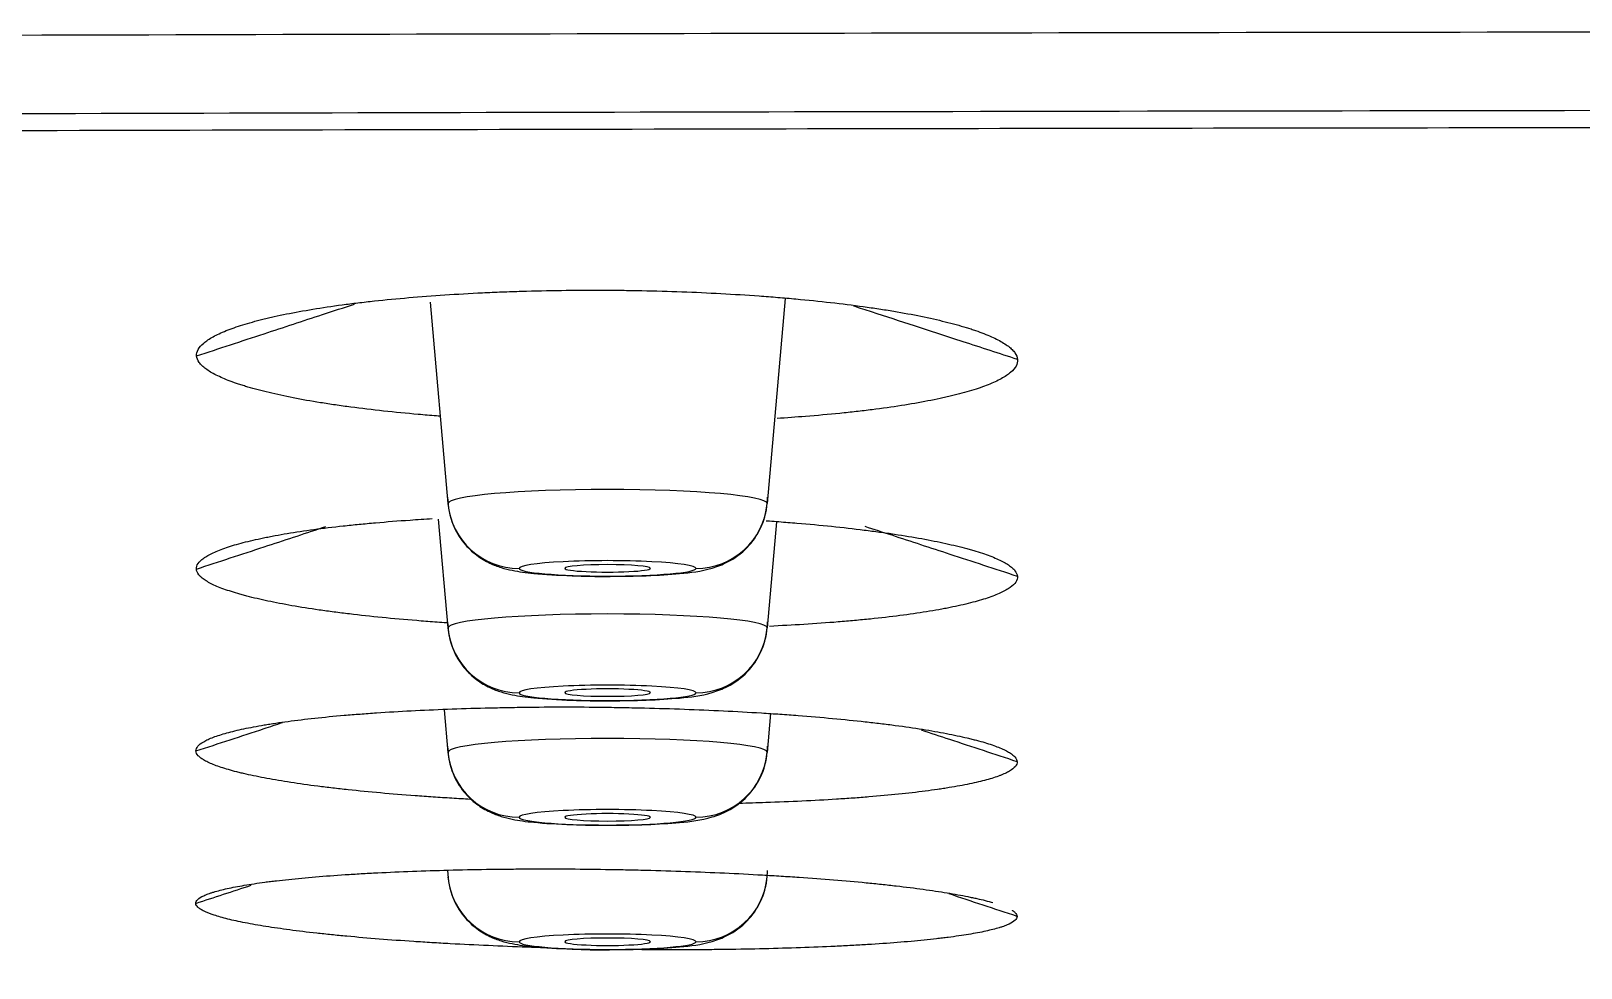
# Model space of a CAD drawing. Header units: millimetres. Extents: x 2433 to 4809, y -10272 to -6912.
# Drawn here: x 3155.92 to 3177.63, y -8010.5 to -7997.38 of the extents above; entities that cross this region are included whole.
import ezdxf

# ---------------------------------------------------------------- set-up
doc = ezdxf.new("R2010")
doc.units = ezdxf.units.MM
doc.layers.add('DIM', color=3, linetype='Continuous', lineweight=13)
doc.styles.add('ARIAL', font='arial.ttf')
doc.dimstyles.get("Standard").update_dxf_attribs({"dimtxt": 15, "dimasz": 15, "dimexe": 0.18, "dimexo": 0.0625, "dimgap": 4, "dimtad": 0, "dimtih": 1, "dimtoh": 1, "dimdec": 1, "dimdsep": 46, "dimtxsty": 'ARIAL', "dimcen": 0, "dimclrd": 3, "dimclre": 3, "dimclrt": 3, "dimadec": 0, "dimazin": 0, "dimtfac": 1, "dimtdec": 1, "dimtofl": 0, "dimtmove": 0, "dimatfit": 3, "dimfxl": 1, "dimtolj": 1, "dimtzin": 0, "dimarcsym": 0})

# ---------------------------------------------------------------- blocks, each defined once
blk = doc.blocks.new('*D42')
at = {"layer": 'Defpoints', "color": 0, "transparency": 16777216}
for p in [(3059.213, -8001.692), (3328.879, -8001.779), (3328.879, -8072.058)]:
    blk.add_point(p, dxfattribs=at)
at = {"layer": 'DIM', "color": 3, "lineweight": -2, "transparency": 16777216}
for p, q in [((3059.213, -8001.755), (3059.213, -8072.238)), ((3328.879, -8001.842), (3328.879, -8072.238)), ((3077.213, -8072.058), (3310.879, -8072.058)), ((3328.879, -8072.058), (3357.395, -8072.058))]:
    blk.add_line(p, q, dxfattribs=at)
at = {"layer": 'DIM', "color": 3, "transparency": 16777216}
for points in [[(3077.213, -8069.058), (3077.213, -8075.058), (3059.213, -8072.058)], [(3310.879, -8069.058), (3310.879, -8075.058), (3328.879, -8072.058)]]:
    blk.add_solid(points, dxfattribs=at)
at = {"layer": 'DIM', "color": 3, "transparency": 16777216, "insert": (3382.403, -8072.058), "char_height": 18, "attachment_point": 5, "style": 'ARIAL'}
blk.add_mtext('\\A1;270', dxfattribs=at)

msp = doc.modelspace()

# ---------------------------------------------------------------- linework, layer by layer
at = {"linetype": 'Continuous', "lineweight": 18}
for p, q in [((3166.488, -8001.128), (3166.236, -8003.998)), ((3161.515, -8001.176), (3161.763, -8003.998)), ((3161.629, -8004.217), (3161.763, -8005.741)), ((3166.366, -8004.254), (3166.236, -8005.741)), ((3161.711, -8006.89), (3161.763, -8007.484)), ((3166.283, -8006.942), (3166.236, -8007.484))]:
    msp.add_line(p, q, dxfattribs=at)
at = {"linetype": 'Continuous', "lineweight": 13}
for centre, major_axis, ratio, start_param, end_param in [((3163.999, -8003.998), (-2.236, 0), 0.087156, 3.141593, 6.283185), ((3162.759, -8003.911), (1, 0), 0.996195, 3.228859, 4.712389), ((3165.239, -8003.911), (-1, 0), 0.996195, 1.570796, 3.054326), ((3163.999, -8004.907), (1.24, 0), 0.087156, 0, 3.141593), ((3163.999, -8004.907), (1.24, 0), 0.087156, 3.141593, 6.283185), ((3163.999, -8005.741), (-2.236, 0), 0.087156, 3.141593, 6.283185), ((3162.759, -8005.654), (1, 0), 0.996195, 3.228859, 4.712389), ((3165.239, -8005.654), (-1, 0), 0.996195, 1.570796, 3.054326), ((3163.999, -8006.65), (1.24, 0), 0.087156, 0, 3.141593), ((3163.999, -8006.65), (1.24, 0), 0.087156, 3.141593, 6.283185), ((3163.999, -8007.484), (-2.236, 0), 0.087156, 3.141593, 6.283185), ((3162.759, -8007.397), (1, 0), 0.996195, 3.228859, 4.712389), ((3165.239, -8007.397), (-1, 0), 0.996195, 1.570796, 3.054326), ((3163.999, -8008.394), (1.24, 0), 0.087156, 0, 3.141593), ((3163.999, -8008.394), (1.24, 0), 0.087156, 3.141593, 6.283185), ((3162.759, -8009.14), (1, 0), 0.996195, 3.228859, 4.712389), ((3165.239, -8009.14), (-1, 0), 0.996195, 1.570796, 3.054326), ((3163.999, -8010.137), (1.24, 0), 0.087156, 0, 3.141593), ((3163.999, -8010.137), (1.24, 0), 0.087156, 3.141593, 6.283185)]:
    msp.add_ellipse(centre, major_axis=major_axis, ratio=ratio, start_param=start_param, end_param=end_param, dxfattribs=at)
at = {"linetype": 'Continuous', "lineweight": 18}
for centre, major_axis, start_param, end_param in [((3163.999, -8004.907), (-0.6, 0), 3.141593, 6.283185), ((3163.999, -8004.907), (-0.6, 0), 0, 3.141593), ((3163.999, -8006.647), (0.6, 0), 0, 3.141593), ((3163.999, -8006.647), (0.6, 0), 3.141593, 6.283185), ((3163.999, -8008.394), (0.6, 0), 0, 3.141593), ((3163.999, -8008.394), (0.6, 0), 3.141593, 6.283185), ((3163.999, -8010.137), (-0.6, 0), 3.141593, 6.283185), ((3163.999, -8010.137), (-0.6, 0), 0, 3.141593)]:
    msp.add_ellipse(centre, major_axis=major_axis, ratio=0.087156, start_param=start_param, end_param=end_param, dxfattribs=at)
at = {"linetype": 'Continuous', "lineweight": 13}
for points, knots in [([(3098.068, -7997.718), (3100.061, -7997.706), (3102.054, -7997.691), (3106.041, -7997.665), (3108.035, -7997.652), (3114.018, -7997.616), (3118.008, -7997.593), (3129.983, -7997.531), (3137.971, -7997.496), (3153.953, -7997.439), (3161.946, -7997.418), (3177.941, -7997.389), (3185.941, -7997.381), (3201.937, -7997.38), (3209.935, -7997.386), (3225.928, -7997.411), (3233.925, -7997.431), (3249.91, -7997.484), (3257.898, -7997.518), (3269.871, -7997.578), (3273.861, -7997.6), (3279.845, -7997.635), (3281.839, -7997.647), (3285.826, -7997.673), (3287.82, -7997.687), (3289.813, -7997.699)], [0, 0, 0, 0, 0.03125, 0.03125, 0.0625, 0.0625, 0.125, 0.125, 0.25, 0.25, 0.375, 0.375, 0.5, 0.5, 0.625, 0.625, 0.75, 0.75, 0.875, 0.875, 0.9375, 0.9375, 0.96875, 0.96875, 1, 1, 1, 1]), ([(3289.738, -7998.806), (3289.731, -7998.806), (3289.711, -7998.806), (3289.669, -7998.806), (3289.607, -7998.805), (3289.524, -7998.805), (3289.421, -7998.804), (3289.297, -7998.803), (3289.153, -7998.802), (3288.987, -7998.801), (3288.802, -7998.8), (3288.596, -7998.798), (3288.369, -7998.797), (3288.121, -7998.795), (3287.853, -7998.794), (3287.565, -7998.792), (3287.256, -7998.79), (3286.926, -7998.787), (3286.576, -7998.785), (3286.205, -7998.783), (3285.813, -7998.78), (3285.401, -7998.777), (3284.968, -7998.775), (3284.515, -7998.772), (3284.041, -7998.769), (3283.547, -7998.765), (3283.031, -7998.762), (3282.496, -7998.759), (3281.939, -7998.755), (3281.363, -7998.752), (3280.765, -7998.748), (3280.147, -7998.744), (3279.508, -7998.74), (3278.849, -7998.736), (3278.169, -7998.732), (3277.468, -7998.728), (3276.747, -7998.724), (3276.005, -7998.719), (3275.242, -7998.715), (3274.459, -7998.711), (3273.655, -7998.706), (3272.831, -7998.701), (3271.986, -7998.697), (3271.12, -7998.692), (3270.234, -7998.687), (3269.327, -7998.682), (3268.399, -7998.677), (3267.451, -7998.672), (3266.482, -7998.667), (3265.492, -7998.662), (3264.482, -7998.657), (3263.451, -7998.652), (3261.251, -7998.641), (3257.958, -7998.626), (3253.646, -7998.607), (3249.541, -7998.59), (3245.643, -7998.575), (3239.535, -7998.554), (3230.871, -7998.528), (3219.302, -7998.503), (3206.899, -7998.487), (3193.878, -7998.482), (3180.837, -7998.49), (3168.372, -7998.509), (3156.866, -7998.536), (3148.365, -7998.563), (3142.253, -7998.586), (3137.91, -7998.603), (3132.674, -7998.626), (3128.418, -7998.646), (3125.451, -7998.661), (3124.082, -7998.668), (3122.748, -7998.675), (3121.449, -7998.682), (3120.185, -7998.688), (3118.957, -7998.695), (3117.764, -7998.702), (3116.606, -7998.708), (3115.484, -7998.715), (3114.397, -7998.721), (3113.345, -7998.727), (3112.329, -7998.733), (3111.347, -7998.739), (3110.401, -7998.745), (3109.49, -7998.751), (3108.615, -7998.756), (3107.774, -7998.761), (3106.969, -7998.767), (3106.199, -7998.771), (3105.464, -7998.776), (3104.765, -7998.781), (3104.1, -7998.785), (3103.471, -7998.789), (3102.877, -7998.793), (3102.318, -7998.797), (3101.795, -7998.8), (3101.306, -7998.804), (3100.853, -7998.807), (3100.435, -7998.81), (3100.052, -7998.812), (3099.704, -7998.815), (3099.391, -7998.817), (3099.114, -7998.819), (3098.872, -7998.82), (3098.665, -7998.822), (3098.493, -7998.823), (3098.356, -7998.824), (3098.254, -7998.825), (3098.188, -7998.825), (3098.155, -7998.826), (3098.145, -7998.826)], [0, 0, 0, 0, 0.00011, 0.000328, 0.000653, 0.001086, 0.001627, 0.002275, 0.003031, 0.003894, 0.004865, 0.005944, 0.007131, 0.008425, 0.009827, 0.011336, 0.012953, 0.014678, 0.01651, 0.01845, 0.020497, 0.022652, 0.024915, 0.027286, 0.029764, 0.03235, 0.035043, 0.037844, 0.040753, 0.043769, 0.046893, 0.050125, 0.053464, 0.056911, 0.060465, 0.064127, 0.067897, 0.071775, 0.07576, 0.079853, 0.084053, 0.088361, 0.092777, 0.0973, 0.101931, 0.10667, 0.111516, 0.11647, 0.121531, 0.126701, 0.131977, 0.137362, 0.142854, 0.166443, 0.188951, 0.210378, 0.230724, 0.249989, 0.305985, 0.366316, 0.430982, 0.499982, 0.569953, 0.634944, 0.694953, 0.74998, 0.767983, 0.79065, 0.817983, 0.849981, 0.857318, 0.86447, 0.871439, 0.878224, 0.884825, 0.891243, 0.897476, 0.903525, 0.909391, 0.915072, 0.92057, 0.925883, 0.931013, 0.935959, 0.940721, 0.945299, 0.949693, 0.953903, 0.957929, 0.961772, 0.96543, 0.968905, 0.972196, 0.975302, 0.978225, 0.980964, 0.983519, 0.98589, 0.988078, 0.990081, 0.9919, 0.993536, 0.994988, 0.996256, 0.997339, 0.998239, 0.998955, 0.999487, 0.999836, 1, 1, 1, 1]), ([(3158.244, -8001.931), (3158.56, -8001.828), (3159.147, -8001.634), (3159.883, -8001.392), (3160.304, -8001.254), (3160.453, -8001.205)], [0, 0, 0, 0, 0.428464, 0.798076, 1, 1, 1, 1]), ([(3169.742, -8001.981), (3169.487, -8001.898), (3169.006, -8001.741), (3168.325, -8001.519), (3167.815, -8001.354), (3167.533, -8001.262), (3167.45, -8001.235)], [0, 0, 0, 0, 0.333336, 0.630588, 0.891754, 1, 1, 1, 1]), ([(3158.24, -8004.917), (3158.556, -8004.813), (3159.146, -8004.62), (3159.75, -8004.421), (3160.038, -8004.326), (3160.052, -8004.322)], [0, 0, 0, 0, 0.523981, 0.975374, 1, 1, 1, 1]), ([(3169.739, -8005.02), (3169.425, -8004.916), (3168.839, -8004.725), (3168.129, -8004.492), (3167.734, -8004.362), (3167.609, -8004.322)], [0, 0, 0, 0, 0.442766, 0.824247, 1, 1, 1, 1]), ([(3158.235, -8007.465), (3158.553, -8007.36), (3158.957, -8007.228), (3159.361, -8007.095), (3159.448, -8007.066)], [0, 0, 0, 0, 0.785334, 1, 1, 1, 1]), ([(3169.736, -8007.616), (3169.422, -8007.512), (3168.975, -8007.365), (3168.529, -8007.218), (3168.397, -8007.175)], [0, 0, 0, 0, 0.704902, 1, 1, 1, 1])]:
    msp.add_open_spline(points, degree=3, knots=knots, dxfattribs=at)
at = {"linetype": 'Continuous', "lineweight": 18}
for points, knots in [([(3098.25, -7999.029), (3098.255, -7999.029), (3098.269, -7999.029), (3098.293, -7999.028), (3098.323, -7999.028), (3098.359, -7999.028), (3098.403, -7999.028), (3098.452, -7999.027), (3098.508, -7999.027), (3098.571, -7999.026), (3098.64, -7999.026), (3098.716, -7999.025), (3098.798, -7999.025), (3098.887, -7999.024), (3098.982, -7999.024), (3099.084, -7999.023), (3099.192, -7999.022), (3099.307, -7999.021), (3099.428, -7999.021), (3099.556, -7999.02), (3099.69, -7999.019), (3099.831, -7999.018), (3099.979, -7999.017), (3100.133, -7999.016), (3100.293, -7999.015), (3100.46, -7999.014), (3100.633, -7999.013), (3100.813, -7999.012), (3101, -7999.011), (3101.193, -7999.01), (3101.392, -7999.009), (3101.598, -7999.008), (3101.811, -7999.006), (3102.03, -7999.005), (3102.255, -7999.004), (3102.487, -7999.002), (3102.726, -7999.001), (3102.971, -7999), (3103.223, -7998.998), (3103.481, -7998.996), (3103.745, -7998.995), (3104.016, -7998.993), (3104.294, -7998.992), (3104.578, -7998.99), (3104.869, -7998.988), (3105.166, -7998.987), (3105.47, -7998.985), (3105.78, -7998.983), (3106.097, -7998.981), (3106.42, -7998.979), (3106.75, -7998.978), (3107.086, -7998.976), (3107.429, -7998.974), (3107.778, -7998.972), (3108.134, -7998.97), (3108.496, -7998.968), (3108.865, -7998.966), (3109.24, -7998.963), (3109.622, -7998.961), (3110.011, -7998.959), (3110.405, -7998.957), (3110.807, -7998.955), (3111.215, -7998.953), (3111.629, -7998.95), (3112.05, -7998.948), (3112.478, -7998.946), (3112.912, -7998.943), (3113.353, -7998.941), (3113.8, -7998.939), (3114.253, -7998.936), (3114.713, -7998.934), (3115.18, -7998.931), (3115.653, -7998.929), (3116.133, -7998.926), (3116.619, -7998.924), (3117.112, -7998.921), (3117.611, -7998.919), (3118.117, -7998.916), (3118.63, -7998.914), (3119.148, -7998.911), (3119.674, -7998.909), (3120.206, -7998.906), (3120.744, -7998.903), (3121.289, -7998.901), (3121.841, -7998.898), (3122.399, -7998.895), (3122.964, -7998.893), (3123.535, -7998.89), (3124.112, -7998.887), (3124.697, -7998.885), (3125.287, -7998.882), (3125.885, -7998.879), (3126.488, -7998.876), (3127.099, -7998.874), (3127.716, -7998.871), (3128.339, -7998.868), (3128.969, -7998.865), (3129.606, -7998.863), (3130.249, -7998.86), (3130.898, -7998.857), (3131.554, -7998.854), (3132.217, -7998.852), (3132.886, -7998.849), (3133.562, -7998.846), (3134.244, -7998.844), (3134.933, -7998.841), (3135.628, -7998.838), (3136.33, -7998.835), (3137.039, -7998.833), (3137.754, -7998.83), (3138.475, -7998.827), (3139.203, -7998.825), (3139.938, -7998.822), (3140.679, -7998.819), (3141.427, -7998.817), (3142.181, -7998.814), (3142.942, -7998.811), (3143.709, -7998.809), (3144.483, -7998.806), (3145.264, -7998.803), (3149.2, -7998.791), (3156.18, -7998.771), (3166.091, -7998.748), (3175.669, -7998.733), (3184.914, -7998.724), (3194.759, -7998.72), (3205.449, -7998.723), (3217.225, -7998.735), (3229.395, -7998.757), (3240.926, -7998.787), (3251.493, -7998.823), (3259.753, -7998.855), (3266.67, -7998.886), (3271.953, -7998.912), (3276.19, -7998.934), (3279.343, -7998.951), (3281.9, -7998.965), (3283.906, -7998.977), (3285.339, -7998.985), (3286.198, -7998.99), (3286.923, -7998.994), (3287.481, -7998.998), (3287.838, -7999), (3288.096, -7999.001), (3288.255, -7999.002), (3288.349, -7999.003), (3288.412, -7999.003), (3288.477, -7999.004), (3288.54, -7999.004), (3288.604, -7999.004), (3288.666, -7999.005), (3288.728, -7999.005), (3288.79, -7999.005), (3288.851, -7999.006), (3288.911, -7999.006), (3288.97, -7999.006), (3289.029, -7999.007), (3289.088, -7999.007), (3289.145, -7999.007), (3289.202, -7999.008), (3289.259, -7999.008), (3289.314, -7999.008), (3289.37, -7999.008), (3289.424, -7999.009), (3289.478, -7999.009), (3289.531, -7999.009), (3289.584, -7999.009), (3289.619, -7999.009), (3289.636, -7999.009)], [0, 0, 0, 0, 0.00009, 0.000214, 0.000373, 0.000565, 0.000792, 0.001052, 0.001347, 0.001676, 0.002038, 0.002435, 0.002866, 0.003331, 0.003831, 0.004364, 0.004931, 0.005533, 0.006168, 0.006838, 0.007542, 0.008279, 0.009051, 0.009857, 0.010697, 0.011572, 0.01248, 0.013422, 0.014398, 0.015409, 0.016453, 0.017532, 0.018645, 0.019791, 0.020972, 0.022187, 0.023436, 0.024719, 0.026036, 0.027387, 0.028773, 0.030192, 0.031646, 0.033133, 0.034655, 0.03621, 0.0378, 0.039424, 0.041082, 0.042774, 0.0445, 0.04626, 0.048054, 0.049882, 0.051745, 0.053641, 0.055572, 0.057536, 0.059535, 0.061568, 0.063634, 0.065735, 0.06787, 0.070039, 0.072242, 0.074479, 0.076751, 0.079056, 0.081395, 0.083769, 0.086176, 0.088618, 0.091093, 0.093603, 0.096147, 0.098725, 0.101337, 0.103983, 0.106663, 0.109377, 0.112125, 0.114907, 0.117724, 0.120574, 0.123459, 0.126377, 0.12933, 0.132317, 0.135337, 0.138392, 0.141481, 0.144604, 0.147761, 0.150952, 0.154177, 0.157437, 0.16073, 0.164057, 0.167419, 0.170814, 0.174244, 0.177708, 0.181205, 0.184737, 0.188303, 0.191903, 0.195537, 0.199205, 0.202907, 0.206644, 0.210414, 0.214218, 0.218057, 0.221929, 0.225836, 0.229776, 0.233751, 0.23776, 0.241803, 0.24588, 0.249991, 0.303491, 0.355239, 0.405237, 0.453486, 0.499984, 0.559382, 0.620846, 0.684379, 0.749981, 0.801489, 0.849982, 0.879494, 0.909989, 0.932861, 0.945993, 0.959494, 0.972996, 0.977496, 0.981997, 0.986498, 0.988888, 0.990758, 0.992108, 0.992938, 0.993249, 0.99359, 0.993928, 0.994262, 0.994594, 0.994922, 0.995247, 0.995568, 0.995886, 0.996201, 0.996513, 0.996822, 0.997127, 0.997429, 0.997728, 0.998023, 0.998315, 0.998604, 0.99889, 0.999172, 0.999451, 0.999727, 1, 1, 1, 1]), ([(3158.244, -8001.931), (3158.242, -8001.901), (3158.249, -8001.871), (3158.282, -8001.811), (3158.334, -8001.751), (3158.422, -8001.692), (3158.501, -8001.648), (3158.53, -8001.634), (3158.591, -8001.605), (3158.624, -8001.591), (3158.728, -8001.549), (3158.806, -8001.522), (3158.977, -8001.469), (3159.07, -8001.443), (3159.198, -8001.411), (3159.224, -8001.405), (3159.277, -8001.392), (3159.304, -8001.386), (3159.387, -8001.367), (3159.444, -8001.355), (3159.619, -8001.32), (3159.742, -8001.298), (3160.003, -8001.255), (3160.14, -8001.234), (3160.355, -8001.206), (3160.428, -8001.196), (3160.541, -8001.183), (3160.579, -8001.178), (3160.655, -8001.17), (3160.694, -8001.165), (3160.89, -8001.144), (3161.051, -8001.129), (3161.38, -8001.101), (3161.548, -8001.088), (3161.893, -8001.065), (3162.069, -8001.055), (3162.294, -8001.044), (3162.339, -8001.042), (3162.43, -8001.038), (3162.476, -8001.036), (3162.613, -8001.031), (3162.705, -8001.028), (3162.981, -8001.019), (3163.166, -8001.015), (3163.538, -8001.01), (3163.725, -8001.009), (3164.007, -8001.01), (3164.101, -8001.01), (3164.243, -8001.012), (3164.291, -8001.013), (3164.385, -8001.014), (3164.433, -8001.015), (3164.669, -8001.02), (3164.856, -8001.025), (3165.225, -8001.039), (3165.407, -8001.047), (3165.767, -8001.067), (3165.946, -8001.078), (3166.166, -8001.094), (3166.209, -8001.097), (3166.297, -8001.104), (3166.427, -8001.114), (3166.554, -8001.125), (3166.805, -8001.148), (3166.967, -8001.165), (3167.281, -8001.2), (3167.434, -8001.22), (3167.655, -8001.25), (3167.727, -8001.261), (3167.834, -8001.277), (3167.869, -8001.282), (3167.938, -8001.293), (3167.973, -8001.299), (3168.141, -8001.328), (3168.269, -8001.351), (3168.509, -8001.4), (3168.622, -8001.426), (3168.833, -8001.478), (3168.932, -8001.505), (3169.046, -8001.54), (3169.068, -8001.547), (3169.112, -8001.561), (3169.175, -8001.583), (3169.234, -8001.604), (3169.345, -8001.647), (3169.476, -8001.706), (3169.573, -8001.766), (3169.633, -8001.811), (3169.651, -8001.827), (3169.682, -8001.858), (3169.695, -8001.873), (3169.727, -8001.919), (3169.739, -8001.95), (3169.742, -8001.981)], [0, 0, 0, 0, 0.03125, 0.03125, 0.0625, 0.09375, 0.09375, 0.109375, 0.109375, 0.125, 0.125, 0.15625, 0.15625, 0.1875, 0.1875, 0.195312, 0.195312, 0.203125, 0.203125, 0.21875, 0.21875, 0.25, 0.25, 0.28125, 0.28125, 0.296875, 0.296875, 0.304687, 0.304687, 0.3125, 0.3125, 0.34375, 0.34375, 0.375, 0.375, 0.40625, 0.40625, 0.414062, 0.414062, 0.421875, 0.421875, 0.4375, 0.4375, 0.46875, 0.46875, 0.5, 0.5, 0.515625, 0.515625, 0.523438, 0.523438, 0.53125, 0.53125, 0.5625, 0.5625, 0.59375, 0.59375, 0.625, 0.625, 0.632813, 0.632813, 0.640625, 0.65625, 0.65625, 0.6875, 0.6875, 0.71875, 0.71875, 0.734375, 0.734375, 0.742188, 0.742188, 0.75, 0.75, 0.78125, 0.78125, 0.8125, 0.8125, 0.84375, 0.84375, 0.851563, 0.851563, 0.859375, 0.875, 0.875, 0.90625, 0.9375, 0.9375, 0.953125, 0.953125, 0.96875, 0.96875, 1, 1, 1, 1]), ([(3161.646, -8002.775), (3161.632, -8002.774), (3161.531, -8002.766), (3161.432, -8002.758), (3161.182, -8002.736), (3161.02, -8002.72), (3160.705, -8002.686), (3160.552, -8002.668), (3160.331, -8002.639), (3160.259, -8002.628), (3160.152, -8002.613), (3160.117, -8002.608), (3160.047, -8002.597), (3160.013, -8002.592), (3159.844, -8002.565), (3159.717, -8002.542), (3159.477, -8002.495), (3159.364, -8002.471), (3159.153, -8002.42), (3159.054, -8002.394), (3158.94, -8002.361), (3158.918, -8002.354), (3158.874, -8002.34), (3158.811, -8002.32), (3158.752, -8002.299), (3158.641, -8002.257), (3158.575, -8002.229), (3158.461, -8002.171), (3158.412, -8002.142), (3158.363, -8002.105), (3158.353, -8002.098), (3158.335, -8002.083), (3158.327, -8002.075), (3158.304, -8002.053), (3158.291, -8002.038), (3158.259, -8001.992), (3158.246, -8001.962), (3158.244, -8001.931)], [0, 0, 0, 0, 0.007166, 0.050332, 0.050332, 0.136666, 0.136666, 0.222999, 0.222999, 0.266166, 0.266166, 0.287749, 0.287749, 0.309333, 0.309333, 0.395666, 0.395666, 0.481999, 0.481999, 0.568333, 0.568333, 0.589916, 0.589916, 0.6115, 0.654666, 0.654666, 0.741, 0.741, 0.827333, 0.827333, 0.848917, 0.848917, 0.8705, 0.8705, 0.913667, 0.913667, 1, 1, 1, 1]), ([(3169.742, -8001.981), (3169.744, -8002.012), (3169.737, -8002.042), (3169.705, -8002.103), (3169.679, -8002.133), (3169.627, -8002.177), (3169.608, -8002.192), (3169.564, -8002.221), (3169.54, -8002.236), (3169.461, -8002.279), (3169.399, -8002.308), (3169.261, -8002.363), (3169.183, -8002.389), (3169.012, -8002.442), (3168.918, -8002.467), (3168.79, -8002.498), (3168.764, -8002.504), (3168.711, -8002.516), (3168.684, -8002.522), (3168.601, -8002.54), (3168.544, -8002.551), (3168.369, -8002.585), (3168.245, -8002.607), (3167.984, -8002.648), (3167.847, -8002.667), (3167.632, -8002.694), (3167.558, -8002.703), (3167.446, -8002.716), (3167.408, -8002.72), (3167.331, -8002.728), (3167.292, -8002.732), (3167.096, -8002.752), (3166.936, -8002.766), (3166.641, -8002.789), (3166.508, -8002.799), (3166.373, -8002.808)], [0, 0, 0, 0, 0.0848, 0.0848, 0.169599, 0.169599, 0.211999, 0.211999, 0.254399, 0.254399, 0.339199, 0.339199, 0.423998, 0.423998, 0.508798, 0.508798, 0.529998, 0.529998, 0.551198, 0.551198, 0.593598, 0.593598, 0.678397, 0.678397, 0.763197, 0.763197, 0.805597, 0.805597, 0.826797, 0.826797, 0.847997, 0.847997, 0.932796, 0.932796, 1, 1, 1, 1]), ([(3161.759, -8003.911), (3161.761, -8004.049), (3161.805, -8004.273), (3161.969, -8004.548), (3162.156, -8004.726), (3162.344, -8004.837), (3162.517, -8004.901), (3162.713, -8004.948), (3162.993, -8004.985), (3163.45, -8005.011), (3163.852, -8005.022), (3164.029, -8005.019), (3164.038, -8005.019)], [0, 0, 0, 0, 0.122527, 0.215408, 0.294634, 0.364592, 0.427727, 0.496738, 0.634659, 0.831916, 0.991471, 1, 1, 1, 1]), ([(3164.038, -8005.019), (3164.216, -8005.018), (3164.561, -8005.013), (3165.065, -8004.978), (3165.354, -8004.946), (3165.702, -8004.822), (3165.964, -8004.633), (3166.164, -8004.344), (3166.233, -8004.087), (3166.239, -8003.939), (3166.239, -8003.911)], [0, 0, 0, 0, 0.162675, 0.337768, 0.550867, 0.638384, 0.752048, 0.857541, 0.972916, 1, 1, 1, 1]), ([(3158.24, -8004.917), (3158.238, -8004.891), (3158.246, -8004.865), (3158.281, -8004.814), (3158.307, -8004.788), (3158.378, -8004.737), (3158.423, -8004.712), (3158.531, -8004.663), (3158.593, -8004.638), (3158.733, -8004.591), (3158.812, -8004.568), (3158.984, -8004.523), (3159.079, -8004.501), (3159.207, -8004.474), (3159.233, -8004.469), (3159.287, -8004.459), (3159.314, -8004.453), (3159.397, -8004.438), (3159.455, -8004.428), (3159.631, -8004.398), (3159.755, -8004.38), (3160.017, -8004.344), (3160.154, -8004.328), (3160.37, -8004.304), (3160.444, -8004.296), (3160.557, -8004.285), (3160.595, -8004.282), (3160.672, -8004.274), (3160.711, -8004.271), (3160.907, -8004.254), (3161.068, -8004.241), (3161.335, -8004.223), (3161.44, -8004.216), (3161.545, -8004.21)], [0, 0, 0, 0, 0.08604, 0.08604, 0.17208, 0.17208, 0.25812, 0.25812, 0.34416, 0.34416, 0.4302, 0.4302, 0.51624, 0.51624, 0.53775, 0.53775, 0.55926, 0.55926, 0.60228, 0.60228, 0.68832, 0.68832, 0.77436, 0.77436, 0.81738, 0.81738, 0.83889, 0.83889, 0.8604, 0.8604, 0.94644, 0.94644, 1, 1, 1, 1]), ([(3166.221, -8004.24), (3166.237, -8004.241), (3166.253, -8004.242), (3166.313, -8004.246), (3166.442, -8004.256), (3166.569, -8004.266), (3166.819, -8004.287), (3166.981, -8004.302), (3167.295, -8004.334), (3167.447, -8004.351), (3167.667, -8004.379), (3167.739, -8004.388), (3167.846, -8004.403), (3167.881, -8004.408), (3167.95, -8004.417), (3167.984, -8004.423), (3168.152, -8004.448), (3168.279, -8004.469), (3168.519, -8004.512), (3168.631, -8004.535), (3168.841, -8004.581), (3168.939, -8004.605), (3169.053, -8004.636), (3169.075, -8004.642), (3169.118, -8004.654), (3169.181, -8004.673), (3169.24, -8004.692), (3169.35, -8004.73), (3169.48, -8004.781), (3169.575, -8004.833), (3169.634, -8004.873), (3169.652, -8004.886), (3169.682, -8004.913), (3169.695, -8004.926), (3169.726, -8004.966), (3169.737, -8004.993), (3169.739, -8005.02)], [0, 0, 0, 0, 0.007811, 0.007811, 0.028921, 0.071142, 0.071142, 0.155584, 0.155584, 0.240025, 0.240025, 0.282246, 0.282246, 0.303357, 0.303357, 0.324467, 0.324467, 0.408909, 0.408909, 0.49335, 0.49335, 0.577792, 0.577792, 0.598902, 0.598902, 0.620013, 0.662234, 0.662234, 0.746675, 0.831117, 0.831117, 0.873338, 0.873338, 0.915558, 0.915558, 1, 1, 1, 1]), ([(3161.763, -8005.672), (3161.745, -8005.67), (3161.727, -8005.669), (3161.666, -8005.665), (3161.537, -8005.656), (3161.41, -8005.646), (3161.16, -8005.626), (3160.998, -8005.611), (3160.684, -8005.58), (3160.532, -8005.563), (3160.312, -8005.537), (3160.239, -8005.528), (3160.133, -8005.514), (3160.098, -8005.509), (3160.029, -8005.5), (3159.994, -8005.495), (3159.826, -8005.471), (3159.699, -8005.451), (3159.46, -8005.409), (3159.348, -8005.387), (3159.137, -8005.343), (3159.04, -8005.32), (3158.926, -8005.29), (3158.904, -8005.284), (3158.861, -8005.272), (3158.798, -8005.254), (3158.739, -8005.236), (3158.629, -8005.2), (3158.564, -8005.175), (3158.451, -8005.125), (3158.403, -8005.1), (3158.354, -8005.067), (3158.345, -8005.061), (3158.327, -8005.048), (3158.319, -8005.041), (3158.297, -8005.022), (3158.284, -8005.009), (3158.253, -8004.97), (3158.241, -8004.944), (3158.24, -8004.917)], [0, 0, 0, 0, 0.008523, 0.008523, 0.029618, 0.071808, 0.071808, 0.156189, 0.156189, 0.24057, 0.24057, 0.282761, 0.282761, 0.303856, 0.303856, 0.324952, 0.324952, 0.409333, 0.409333, 0.493714, 0.493714, 0.578095, 0.578095, 0.59919, 0.59919, 0.620285, 0.662476, 0.662476, 0.746857, 0.746857, 0.831238, 0.831238, 0.852333, 0.852333, 0.873428, 0.873428, 0.915619, 0.915619, 1, 1, 1, 1]), ([(3169.739, -8005.02), (3169.741, -8005.046), (3169.733, -8005.073), (3169.699, -8005.125), (3169.672, -8005.15), (3169.619, -8005.188), (3169.599, -8005.201), (3169.566, -8005.22), (3169.554, -8005.226), (3169.53, -8005.238), (3169.517, -8005.245), (3169.45, -8005.276), (3169.388, -8005.3), (3169.247, -8005.346), (3169.169, -8005.369), (3168.996, -8005.413), (3168.902, -8005.435), (3168.773, -8005.461), (3168.747, -8005.466), (3168.693, -8005.476), (3168.666, -8005.481), (3168.583, -8005.496), (3168.525, -8005.506), (3168.349, -8005.534), (3168.225, -8005.552), (3167.963, -8005.586), (3167.825, -8005.601), (3167.609, -8005.624), (3167.535, -8005.631), (3167.422, -8005.641), (3167.384, -8005.645), (3167.307, -8005.651), (3167.268, -8005.655), (3167.072, -8005.671), (3166.911, -8005.682), (3166.59, -8005.702), (3166.429, -8005.711), (3166.266, -8005.719)], [0, 0, 0, 0, 0.083686, 0.083686, 0.167371, 0.167371, 0.209214, 0.209214, 0.230135, 0.230135, 0.251057, 0.251057, 0.334742, 0.334742, 0.418428, 0.418428, 0.502113, 0.502113, 0.523034, 0.523034, 0.543956, 0.543956, 0.585799, 0.585799, 0.669484, 0.669484, 0.75317, 0.75317, 0.795012, 0.795012, 0.815934, 0.815934, 0.836855, 0.836855, 0.920541, 0.920541, 1, 1, 1, 1]), ([(3161.759, -8005.654), (3161.761, -8005.792), (3161.805, -8006.016), (3161.969, -8006.291), (3162.156, -8006.469), (3162.344, -8006.58), (3162.517, -8006.644), (3162.713, -8006.691), (3162.993, -8006.728), (3163.45, -8006.755), (3163.852, -8006.765), (3164.029, -8006.762), (3164.038, -8006.762)], [0, 0, 0, 0, 0.122527, 0.215408, 0.294634, 0.364592, 0.427727, 0.496738, 0.634659, 0.831916, 0.991471, 1, 1, 1, 1]), ([(3164.038, -8006.762), (3164.216, -8006.761), (3164.561, -8006.756), (3165.065, -8006.721), (3165.354, -8006.689), (3165.702, -8006.565), (3165.964, -8006.376), (3166.164, -8006.087), (3166.233, -8005.831), (3166.239, -8005.683), (3166.239, -8005.654)], [0, 0, 0, 0, 0.162675, 0.337768, 0.550867, 0.638384, 0.752048, 0.857541, 0.972916, 1, 1, 1, 1]), ([(3158.235, -8007.465), (3158.234, -8007.442), (3158.243, -8007.421), (3158.279, -8007.377), (3158.306, -8007.356), (3158.361, -8007.324), (3158.381, -8007.313), (3158.427, -8007.293), (3158.452, -8007.282), (3158.534, -8007.251), (3158.597, -8007.231), (3158.739, -8007.192), (3158.818, -8007.173), (3158.992, -8007.136), (3159.087, -8007.118), (3159.216, -8007.096), (3159.242, -8007.092), (3159.296, -8007.083), (3159.324, -8007.079), (3159.407, -8007.066), (3159.465, -8007.058), (3159.642, -8007.034), (3159.767, -8007.019), (3160.029, -8006.991), (3160.167, -8006.977), (3160.384, -8006.959), (3160.458, -8006.953), (3160.572, -8006.944), (3160.61, -8006.941), (3160.687, -8006.936), (3160.726, -8006.933), (3160.923, -8006.919), (3161.084, -8006.91), (3161.414, -8006.893), (3161.583, -8006.885), (3161.929, -8006.872), (3162.106, -8006.866), (3162.331, -8006.861), (3162.377, -8006.86), (3162.468, -8006.858), (3162.514, -8006.857), (3162.651, -8006.854), (3162.743, -8006.853), (3163.019, -8006.849), (3163.204, -8006.848), (3163.576, -8006.848), (3163.763, -8006.849), (3164.045, -8006.853), (3164.139, -8006.854), (3164.28, -8006.857), (3164.328, -8006.858), (3164.422, -8006.86), (3164.47, -8006.861), (3164.705, -8006.867), (3164.891, -8006.872), (3165.259, -8006.886), (3165.441, -8006.894), (3165.801, -8006.911), (3165.978, -8006.921), (3166.197, -8006.935), (3166.241, -8006.938), (3166.328, -8006.943), (3166.458, -8006.952), (3166.584, -8006.961), (3166.834, -8006.981), (3166.995, -8006.994), (3167.308, -8007.023), (3167.46, -8007.039), (3167.68, -8007.063), (3167.752, -8007.071), (3167.858, -8007.084), (3167.893, -8007.088), (3167.962, -8007.097), (3167.996, -8007.102), (3168.163, -8007.124), (3168.29, -8007.142), (3168.528, -8007.18), (3168.64, -8007.2), (3168.849, -8007.24), (3168.947, -8007.261), (3169.059, -8007.288), (3169.082, -8007.293), (3169.124, -8007.304), (3169.187, -8007.32), (3169.245, -8007.336), (3169.354, -8007.369), (3169.419, -8007.391), (3169.53, -8007.435), (3169.578, -8007.457), (3169.635, -8007.491), (3169.652, -8007.502), (3169.682, -8007.525), (3169.694, -8007.537), (3169.724, -8007.571), (3169.735, -8007.593), (3169.736, -8007.616)], [0, 0, 0, 0, 0.03125, 0.03125, 0.0625, 0.0625, 0.078125, 0.078125, 0.09375, 0.09375, 0.125, 0.125, 0.15625, 0.15625, 0.1875, 0.1875, 0.195313, 0.195313, 0.203125, 0.203125, 0.21875, 0.21875, 0.25, 0.25, 0.28125, 0.28125, 0.296875, 0.296875, 0.304687, 0.304687, 0.3125, 0.3125, 0.34375, 0.34375, 0.375, 0.375, 0.40625, 0.40625, 0.414062, 0.414062, 0.421875, 0.421875, 0.4375, 0.4375, 0.46875, 0.46875, 0.5, 0.5, 0.515625, 0.515625, 0.523437, 0.523437, 0.53125, 0.53125, 0.5625, 0.5625, 0.59375, 0.59375, 0.625, 0.625, 0.632812, 0.632812, 0.640625, 0.65625, 0.65625, 0.6875, 0.6875, 0.71875, 0.71875, 0.734375, 0.734375, 0.742187, 0.742187, 0.75, 0.75, 0.78125, 0.78125, 0.8125, 0.8125, 0.84375, 0.84375, 0.851562, 0.851562, 0.859375, 0.875, 0.875, 0.90625, 0.90625, 0.9375, 0.9375, 0.953125, 0.953125, 0.96875, 0.96875, 1, 1, 1, 1]), ([(3161.759, -8007.397), (3161.761, -8007.535), (3161.805, -8007.759), (3161.969, -8008.034), (3162.156, -8008.212), (3162.344, -8008.323), (3162.517, -8008.387), (3162.713, -8008.434), (3162.993, -8008.471), (3163.45, -8008.498), (3163.852, -8008.508), (3164.029, -8008.505), (3164.038, -8008.505)], [0, 0, 0, 0, 0.122527, 0.215408, 0.294634, 0.364592, 0.427727, 0.496738, 0.634659, 0.831916, 0.991471, 1, 1, 1, 1]), ([(3164.038, -8008.505), (3164.216, -8008.505), (3164.561, -8008.499), (3165.065, -8008.464), (3165.354, -8008.432), (3165.702, -8008.308), (3165.964, -8008.119), (3166.164, -8007.83), (3166.233, -8007.574), (3166.239, -8007.426), (3166.239, -8007.397)], [0, 0, 0, 0, 0.162675, 0.337768, 0.550867, 0.638384, 0.752048, 0.857541, 0.972916, 1, 1, 1, 1]), ([(3162.077, -8008.143), (3161.99, -8008.138), (3161.904, -8008.133), (3161.774, -8008.125), (3161.73, -8008.122), (3161.644, -8008.117), (3161.514, -8008.108), (3161.388, -8008.099), (3161.138, -8008.081), (3160.977, -8008.067), (3160.664, -8008.039), (3160.512, -8008.024), (3160.292, -8008.001), (3160.22, -8007.993), (3160.114, -8007.98), (3160.079, -8007.976), (3160.01, -8007.968), (3159.976, -8007.964), (3159.808, -8007.942), (3159.682, -8007.924), (3159.444, -8007.888), (3159.332, -8007.869), (3159.123, -8007.83), (3159.025, -8007.81), (3158.913, -8007.784), (3158.891, -8007.779), (3158.848, -8007.769), (3158.785, -8007.753), (3158.727, -8007.737), (3158.618, -8007.706), (3158.554, -8007.685), (3158.442, -8007.642), (3158.394, -8007.62), (3158.346, -8007.592), (3158.337, -8007.587), (3158.32, -8007.576), (3158.312, -8007.57), (3158.29, -8007.554), (3158.277, -8007.542), (3158.247, -8007.509), (3158.236, -8007.487), (3158.235, -8007.465)], [0, 0, 0, 0, 0.039193, 0.039193, 0.05921, 0.05921, 0.079227, 0.11926, 0.11926, 0.199327, 0.199327, 0.279395, 0.279395, 0.319428, 0.319428, 0.339445, 0.339445, 0.359462, 0.359462, 0.439529, 0.439529, 0.519596, 0.519596, 0.599664, 0.599664, 0.619681, 0.619681, 0.639697, 0.679731, 0.679731, 0.759798, 0.759798, 0.839865, 0.839865, 0.859882, 0.859882, 0.879899, 0.879899, 0.919933, 0.919933, 1, 1, 1, 1]), ([(3169.736, -8007.616), (3169.737, -8007.638), (3169.729, -8007.66), (3169.693, -8007.704), (3169.666, -8007.726), (3169.612, -8007.758), (3169.591, -8007.768), (3169.557, -8007.784), (3169.545, -8007.789), (3169.521, -8007.8), (3169.507, -8007.805), (3169.439, -8007.831), (3169.377, -8007.851), (3169.235, -8007.889), (3169.156, -8007.908), (3168.981, -8007.944), (3168.886, -8007.962), (3168.757, -8007.983), (3168.73, -8007.987), (3168.676, -8007.996), (3168.649, -8008), (3168.565, -8008.012), (3168.508, -8008.02), (3168.33, -8008.043), (3168.206, -8008.057), (3167.943, -8008.084), (3167.805, -8008.097), (3167.588, -8008.115), (3167.514, -8008.12), (3167.4, -8008.129), (3167.362, -8008.131), (3167.285, -8008.136), (3167.246, -8008.139), (3167.049, -8008.151), (3166.888, -8008.16), (3166.557, -8008.176), (3166.388, -8008.183), (3166.092, -8008.193), (3165.967, -8008.197), (3165.84, -8008.2)], [0, 0, 0, 0, 0.078666, 0.078666, 0.157332, 0.157332, 0.196665, 0.196665, 0.216331, 0.216331, 0.235997, 0.235997, 0.314663, 0.314663, 0.393329, 0.393329, 0.471995, 0.471995, 0.491661, 0.491661, 0.511328, 0.511328, 0.550661, 0.550661, 0.629327, 0.629327, 0.707992, 0.707992, 0.747325, 0.747325, 0.766992, 0.766992, 0.786658, 0.786658, 0.865324, 0.865324, 0.94399, 0.94399, 1, 1, 1, 1]), ([(3158.232, -8009.6), (3158.232, -8009.581), (3158.242, -8009.563), (3158.279, -8009.527), (3158.307, -8009.51), (3158.363, -8009.484), (3158.383, -8009.475), (3158.418, -8009.462), (3158.43, -8009.458), (3158.455, -8009.449), (3158.469, -8009.445), (3158.538, -8009.424), (3158.601, -8009.408), (3158.744, -8009.376), (3158.824, -8009.361), (3159, -8009.331), (3159.095, -8009.317), (3159.225, -8009.299), (3159.252, -8009.296), (3159.306, -8009.289), (3159.334, -8009.286), (3159.418, -8009.276), (3159.475, -8009.269), (3159.653, -8009.251), (3159.779, -8009.239), (3160.042, -8009.217), (3160.181, -8009.207), (3160.398, -8009.192), (3160.473, -8009.188), (3160.586, -8009.181), (3160.625, -8009.179), (3160.702, -8009.175), (3160.741, -8009.173), (3160.938, -8009.163), (3161.1, -8009.156), (3161.431, -8009.143), (3161.6, -8009.138), (3161.946, -8009.129), (3162.123, -8009.125), (3162.394, -8009.121), (3162.486, -8009.12), (3162.669, -8009.118), (3162.761, -8009.118), (3163.037, -8009.116), (3163.222, -8009.116), (3163.594, -8009.118), (3163.781, -8009.12), (3164.063, -8009.125), (3164.157, -8009.126), (3164.346, -8009.13), (3164.441, -8009.132), (3164.723, -8009.14), (3164.909, -8009.145), (3165.277, -8009.158), (3165.458, -8009.166), (3165.817, -8009.182), (3165.995, -8009.191), (3166.214, -8009.204), (3166.258, -8009.206), (3166.344, -8009.212), (3166.473, -8009.219), (3166.6, -8009.228), (3166.849, -8009.245), (3167.01, -8009.257), (3167.322, -8009.282), (3167.474, -8009.296), (3167.693, -8009.317), (3167.765, -8009.324), (3167.87, -8009.335), (3167.905, -8009.339), (3167.974, -8009.347), (3168.008, -8009.351), (3168.175, -8009.37), (3168.301, -8009.386), (3168.538, -8009.418), (3168.65, -8009.435), (3168.858, -8009.469), (3168.955, -8009.487), (3169.067, -8009.509), (3169.089, -8009.514), (3169.132, -8009.523), (3169.194, -8009.536), (3169.251, -8009.55), (3169.327, -8009.569), (3169.363, -8009.579), (3169.397, -8009.589)], [0, 0, 0, 0, 0.035038, 0.035038, 0.070076, 0.070076, 0.087595, 0.087595, 0.096354, 0.096354, 0.105114, 0.105114, 0.140152, 0.140152, 0.17519, 0.17519, 0.210228, 0.210228, 0.218987, 0.218987, 0.227747, 0.227747, 0.245266, 0.245266, 0.280303, 0.280303, 0.315341, 0.315341, 0.33286, 0.33286, 0.34162, 0.34162, 0.350379, 0.350379, 0.385417, 0.385417, 0.420455, 0.420455, 0.455493, 0.455493, 0.473012, 0.473012, 0.490531, 0.490531, 0.525569, 0.525569, 0.560607, 0.560607, 0.578126, 0.578126, 0.595645, 0.595645, 0.630683, 0.630683, 0.665721, 0.665721, 0.700759, 0.700759, 0.709518, 0.709518, 0.718278, 0.735797, 0.735797, 0.770834, 0.770834, 0.805872, 0.805872, 0.823391, 0.823391, 0.832151, 0.832151, 0.84091, 0.84091, 0.875948, 0.875948, 0.910986, 0.910986, 0.946024, 0.946024, 0.954784, 0.954784, 0.963543, 0.981062, 0.981062, 1, 1, 1, 1]), ([(3161.759, -8009.14), (3161.761, -8009.278), (3161.805, -8009.502), (3161.969, -8009.778), (3162.156, -8009.955), (3162.344, -8010.066), (3162.517, -8010.131), (3162.713, -8010.177), (3162.993, -8010.214), (3163.45, -8010.241), (3163.852, -8010.252), (3164.029, -8010.248), (3164.038, -8010.248)], [0, 0, 0, 0, 0.122527, 0.215408, 0.294634, 0.364592, 0.427727, 0.496738, 0.634659, 0.831916, 0.991471, 1, 1, 1, 1]), ([(3164.038, -8010.248), (3164.216, -8010.248), (3164.561, -8010.242), (3165.065, -8010.207), (3165.354, -8010.176), (3165.702, -8010.051), (3165.964, -8009.863), (3166.164, -8009.573), (3166.233, -8009.317), (3166.239, -8009.169), (3166.239, -8009.14)], [0, 0, 0, 0, 0.162675, 0.337768, 0.550867, 0.638384, 0.752048, 0.857541, 0.972916, 1, 1, 1, 1]), ([(3163.124, -8010.222), (3163.04, -8010.22), (3162.957, -8010.217), (3162.69, -8010.208), (3162.509, -8010.2), (3162.15, -8010.184), (3161.972, -8010.175), (3161.753, -8010.163), (3161.71, -8010.161), (3161.623, -8010.156), (3161.494, -8010.148), (3161.368, -8010.14), (3161.119, -8010.123), (3160.957, -8010.112), (3160.645, -8010.087), (3160.494, -8010.074), (3160.274, -8010.054), (3160.203, -8010.047), (3160.097, -8010.036), (3160.062, -8010.032), (3159.993, -8010.025), (3159.959, -8010.021), (3159.792, -8010.003), (3159.666, -8009.987), (3159.429, -8009.956), (3159.318, -8009.94), (3159.11, -8009.907), (3159.013, -8009.89), (3158.878, -8009.863), (3158.836, -8009.855), (3158.755, -8009.837), (3158.717, -8009.828), (3158.608, -8009.801), (3158.545, -8009.783), (3158.434, -8009.747), (3158.387, -8009.729), (3158.34, -8009.706), (3158.331, -8009.701), (3158.314, -8009.692), (3158.306, -8009.687), (3158.284, -8009.673), (3158.272, -8009.664), (3158.243, -8009.636), (3158.233, -8009.618), (3158.232, -8009.6)], [0, 0, 0, 0, 0.031209, 0.031209, 0.100408, 0.100408, 0.169608, 0.169608, 0.186907, 0.186907, 0.204207, 0.238807, 0.238807, 0.308006, 0.308006, 0.377206, 0.377206, 0.411805, 0.411805, 0.429105, 0.429105, 0.446405, 0.446405, 0.515604, 0.515604, 0.584804, 0.584804, 0.654003, 0.654003, 0.688603, 0.688603, 0.723203, 0.723203, 0.792402, 0.792402, 0.861601, 0.861601, 0.878901, 0.878901, 0.896201, 0.896201, 0.930801, 0.930801, 1, 1, 1, 1]), ([(3169.734, -8009.782), (3169.735, -8009.801), (3169.725, -8009.819), (3169.688, -8009.855), (3169.661, -8009.872), (3169.605, -8009.898), (3169.585, -8009.907), (3169.55, -8009.92), (3169.538, -8009.924), (3169.513, -8009.932), (3169.499, -8009.937), (3169.431, -8009.957), (3169.367, -8009.973), (3169.224, -8010.005), (3169.144, -8010.02), (3168.969, -8010.049), (3168.873, -8010.063), (3168.743, -8010.079), (3168.716, -8010.083), (3168.662, -8010.089), (3168.634, -8010.093), (3168.55, -8010.102), (3168.492, -8010.108), (3168.314, -8010.126), (3168.189, -8010.138), (3167.925, -8010.159), (3167.787, -8010.168), (3167.569, -8010.182), (3167.495, -8010.186), (3167.381, -8010.192), (3167.343, -8010.194), (3167.265, -8010.198), (3167.226, -8010.2), (3167.029, -8010.209), (3166.867, -8010.216), (3166.536, -8010.227), (3166.367, -8010.232), (3166.021, -8010.24), (3165.844, -8010.243), (3165.618, -8010.246), (3165.572, -8010.247), (3165.481, -8010.248), (3165.344, -8010.249), (3165.206, -8010.25), (3164.93, -8010.251), (3164.745, -8010.25), (3164.524, -8010.249), (3164.489, -8010.249), (3164.454, -8010.248)], [0, 0, 0, 0, 0.065837, 0.065837, 0.131674, 0.131674, 0.164593, 0.164593, 0.181052, 0.181052, 0.197511, 0.197511, 0.263348, 0.263348, 0.329186, 0.329186, 0.395023, 0.395023, 0.411482, 0.411482, 0.427941, 0.427941, 0.46086, 0.46086, 0.526697, 0.526697, 0.592534, 0.592534, 0.625453, 0.625453, 0.641912, 0.641912, 0.658371, 0.658371, 0.724208, 0.724208, 0.790045, 0.790045, 0.855883, 0.855883, 0.872342, 0.872342, 0.888801, 0.92172, 0.92172, 0.987557, 0.987557, 1, 1, 1, 1]), ([(3169.665, -8009.696), (3169.666, -8009.697), (3169.667, -8009.697), (3169.683, -8009.708), (3169.695, -8009.717), (3169.724, -8009.745), (3169.734, -8009.764), (3169.734, -8009.782)], [0, 0, 0, 0, 0.025343, 0.025343, 0.350228, 0.350228, 1, 1, 1, 1])]:
    msp.add_open_spline(points, degree=3, knots=knots, dxfattribs=at)
at = {"linetype": 'Continuous', "lineweight": 13}
for points in [[(3158.232, -8009.6), (3158.491, -8009.515), (3158.75, -8009.43), (3159.009, -8009.345)], [(3169.734, -8009.782), (3169.417, -8009.677), (3169.1, -8009.572), (3168.783, -8009.467)]]:
    msp.add_open_spline(points, degree=3, dxfattribs=at)

# ---------------------------------------------------------------- dimensions: what is measured, and where the dimension line sits
at = {"layer": 'DIM', "color": 3}
dim = msp.add_linear_dim(base=(3328.879, -8072.058), p1=(3059.213, -8001.692), p2=(3328.879, -8001.779), text='270', dimstyle='Standard', override={"dimtxt": 18, "dimasz": 18, "dimgap": 5}, dxfattribs=at)
dim.commit()
dim.dimension.update_dxf_attribs({"geometry": '*D42', "text_midpoint": (3382.403, -8072.058), "dimtype": 160})

doc.saveas('drawing.dxf')
